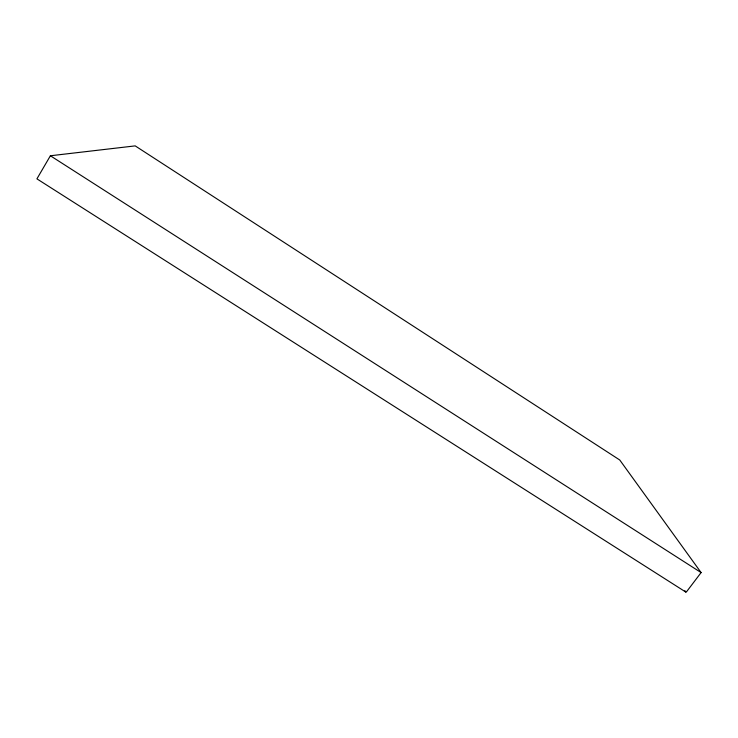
<?xml version="1.0" encoding="UTF-8"?>
<svg xmlns="http://www.w3.org/2000/svg" width="738" height="738" viewBox="0 0 738 738"><rect width="100%" height="100%" fill="white"/><g stroke="black" fill="none" stroke-linecap="round" stroke-linejoin="round"><path stroke-width="1.11" d="M50.387 155.764L36.918 178.854L685.86 592.097L686.617 591.664L701.1 572.587L619.754 459.995L135.192 145.884L50.387 155.764L701.1 572.587M685.86 592.097L684.892 590.677"/></g></svg>
